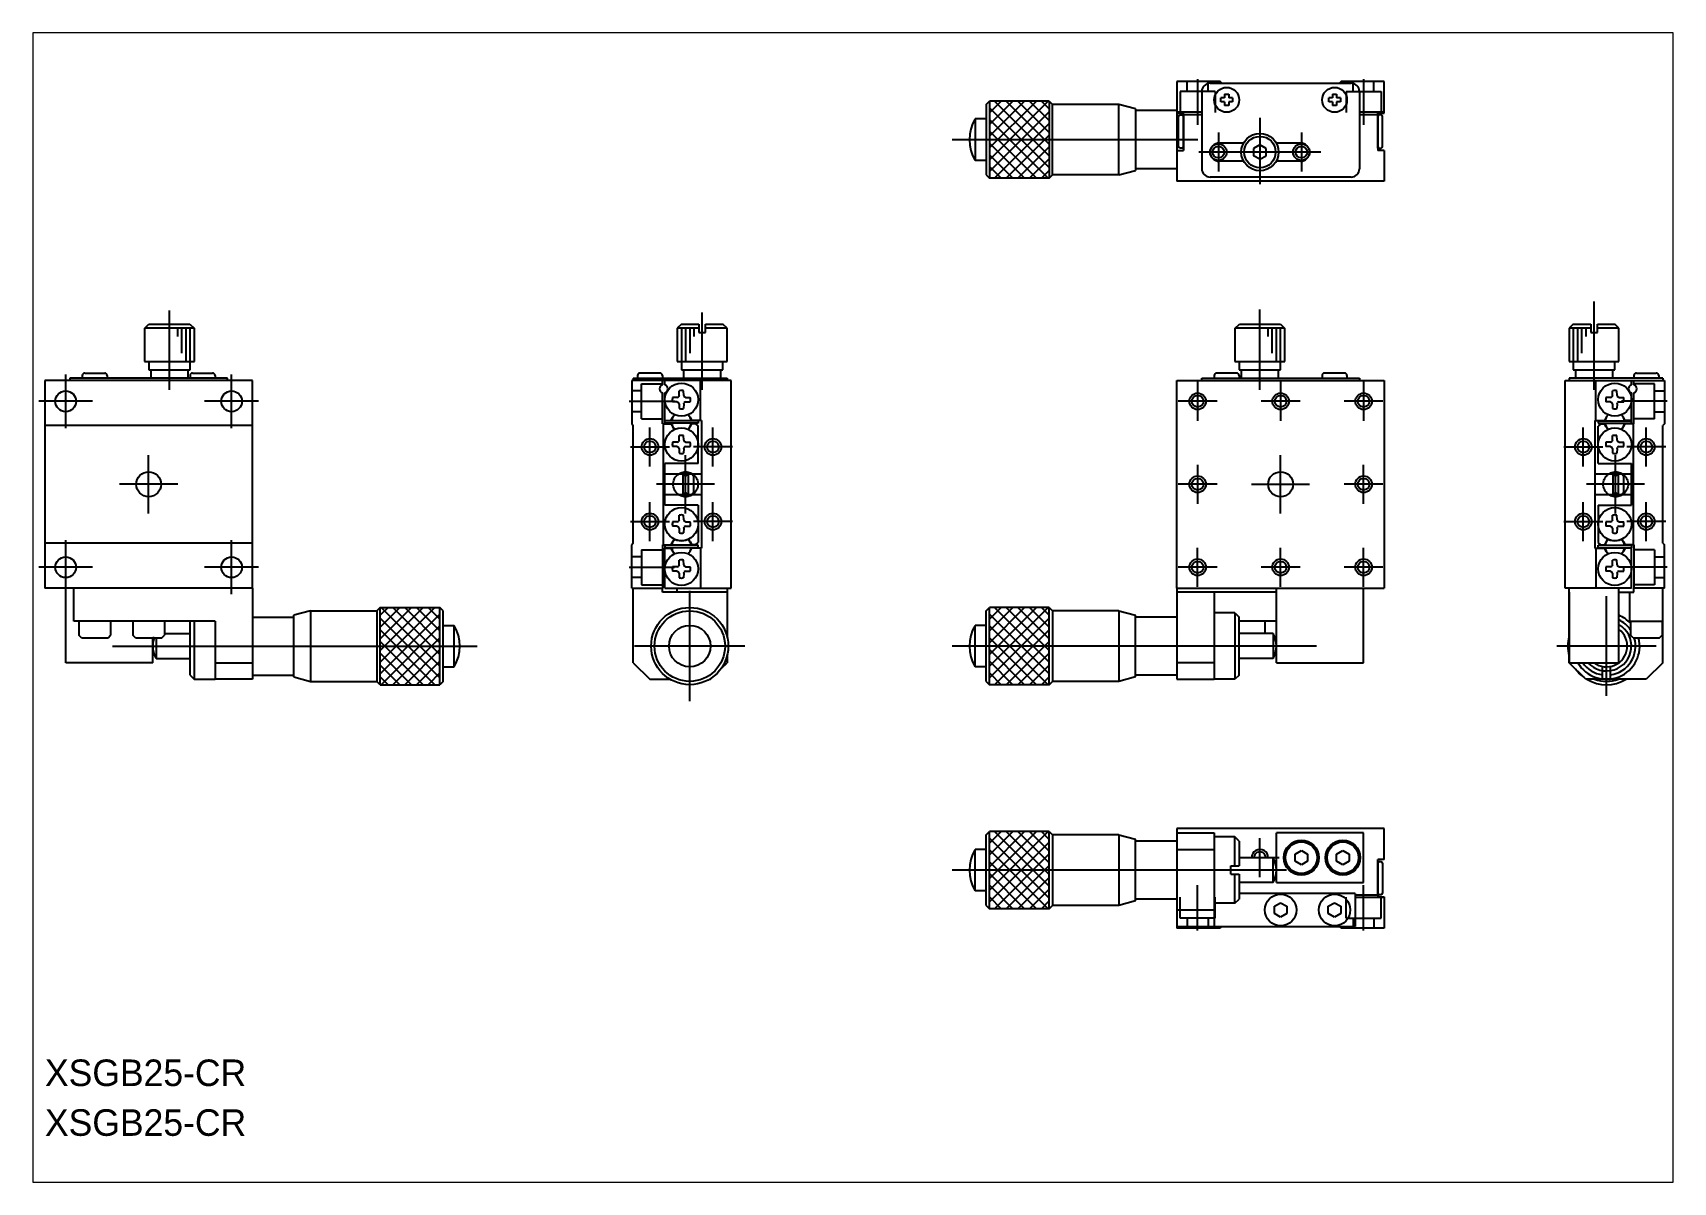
# Paper-space layout 'レイアウト1' of a CAD drawing. Extents: x 1.14 to 10.3, y 0.8 to 7.21.
# The model-space entities are those that its viewports show. They can reach past a viewport. Long polylines and large blocks are cut down to what shows.
import ezdxf

# ---------------------------------------------------------------- set-up
doc = ezdxf.new("R2010")
doc.units = 0
doc.header["$MEASUREMENT"] = 0
doc.linetypes.add('CENTER', pattern=[2, 1.25, -0.25, 0.25, -0.25])
doc.linetypes.add('DASHED', pattern=[0.75, 0.5, -0.25])
doc.layers.get('0').update_dxf_attribs({"linetype": 'CONTINUOUS'})
doc.layers.get('DEFPOINTS').update_dxf_attribs({"linetype": 'CONTINUOUS'})
doc.layers.add('CENTER', color=1, linetype='CENTER')

msp = doc.modelspace()

# ---------------------------------------------------------------- linework, layer by layer
at = {"color": 7, "linetype": 'Continuous'}
for p, q in [((725.62, 170.84), (720.42, 170.84)), ((720.42, 170.84), (720.42, 158.84)), ((724.42, 170.64), (741.42, 170.64)), ((725.82, 170.64), (725.62, 170.84)), ((740.22, 170.84), (740.02, 170.64)), ((745.42, 170.84), (740.22, 170.84)), ((745.42, 167.04), (745.42, 170.84)), ((697.42, 168.09), (697.82, 168.49)), ((697.42, 168.09), (697.42, 159.59)), ((705.02, 168.49), (697.82, 168.49)), ((705.02, 168.49), (705.42, 168.09)), ((713.42, 168.09), (705.42, 168.09)), ((705.42, 159.59), (705.42, 168.09)), ((715.42, 167.56), (713.42, 168.09)), ((713.42, 159.59), (713.42, 168.09)), ((723.42, 169.64), (723.42, 160.34)), ((725.72, 168.39), (725.72, 168.89)), ((726.17, 168.89), (725.72, 168.89)), ((726.17, 168.39), (725.72, 168.39)), ((726.17, 169.34), (726.67, 169.34)), ((726.17, 169.34), (726.17, 168.89)), ((726.17, 168.39), (726.17, 167.94)), ((726.67, 169.34), (726.67, 168.89)), ((727.12, 168.89), (726.67, 168.89)), ((727.12, 168.39), (726.67, 168.39)), ((726.67, 168.39), (726.67, 167.94)), ((727.12, 168.89), (727.12, 168.39)), ((738.72, 168.39), (738.72, 168.89)), ((739.17, 168.89), (738.72, 168.89)), ((739.17, 168.39), (738.72, 168.39)), ((739.17, 169.34), (739.67, 169.34)), ((739.17, 169.34), (739.17, 168.89)), ((739.17, 168.39), (739.17, 167.94)), ((739.67, 169.34), (739.67, 168.89)), ((740.12, 168.89), (739.67, 168.89)), ((739.67, 168.39), (739.67, 167.94)), ((740.12, 168.39), (739.67, 168.39)), ((740.12, 168.89), (740.12, 168.39)), ((742.42, 169.64), (742.42, 160.34)), ((697.42, 166.34), (696.09, 166.34)), ((715.42, 167.56), (715.42, 160.13)), ((720.42, 167.34), (715.42, 167.34)), ((723.42, 167.14), (720.42, 167.14)), ((720.42, 167.04), (721.22, 167.04)), ((720.62, 163.02), (720.62, 166.62)), ((720.82, 166.82), (721.02, 166.82)), ((721.22, 166.84), (721.22, 167.04)), ((723.42, 166.84), (721.22, 166.84)), ((721.22, 166.84), (721.22, 162.54)), ((721.22, 163.02), (721.22, 166.62)), ((726.67, 167.94), (726.17, 167.94)), ((739.67, 167.94), (739.17, 167.94)), ((745.42, 167.14), (742.42, 167.14)), ((744.62, 166.84), (742.42, 166.84)), ((744.62, 167.04), (745.42, 167.04)), ((744.62, 162.82), (744.62, 167.04)), ((744.62, 166.84), (744.62, 162.54)), ((744.62, 163.02), (744.62, 166.62)), ((745.02, 166.82), (744.82, 166.82)), ((745.22, 163.02), (745.22, 166.62)), ((721.22, 164.02), (721.22, 165.62)), ((744.62, 164.02), (744.62, 165.62)), ((720.42, 162.54), (721.22, 162.54)), ((721.02, 162.82), (720.82, 162.82)), ((728.46, 163.44), (725.52, 163.44)), ((730.42, 163.21), (729.67, 162.78)), ((729.67, 162.78), (729.67, 161.91)), ((731.17, 162.78), (730.42, 163.21)), ((731.17, 161.91), (731.17, 162.78)), ((735.42, 163.44), (732.38, 163.44)), ((745.42, 162.54), (744.62, 162.54)), ((744.82, 162.82), (745.02, 162.82)), ((745.42, 162.54), (745.42, 158.84)), ((697.42, 161.34), (696.09, 161.34)), ((720.42, 160.34), (715.42, 160.34)), ((728.46, 161.24), (725.52, 161.24)), ((730.42, 161.48), (729.67, 161.91)), ((730.42, 161.48), (731.17, 161.91)), ((735.42, 161.24), (732.38, 161.24)), ((697.42, 159.59), (697.82, 159.19)), ((705.02, 159.19), (697.82, 159.19)), ((705.02, 159.19), (705.42, 159.59)), ((713.42, 159.59), (705.42, 159.59)), ((713.42, 159.59), (715.42, 160.13)), ((745.42, 158.84), (720.42, 158.84)), ((741.42, 159.34), (724.42, 159.34)), ((595.99, 140.61), (595.99, 137.11)), ((595.99, 140.61), (596.01, 140.61)), ((596.01, 141.11), (596.52, 141.61)), ((601.96, 141.11), (596.01, 141.11)), ((596.01, 140.61), (596.01, 141.11)), ((596.52, 141.61), (601.45, 141.61)), ((601.45, 141.61), (601.96, 141.11)), ((601.96, 141.11), (601.96, 140.61)), ((601.96, 140.61), (601.99, 140.61)), ((601.99, 137.11), (601.99, 140.61)), ((660.7, 141.61), (660.2, 141.11)), ((662.8, 141.11), (660.2, 141.11)), ((660.2, 141.11), (660.2, 137.11)), ((660.7, 141.61), (662.8, 141.61)), ((662.8, 141.61), (662.8, 140.61)), ((662.8, 140.61), (663.6, 140.61)), ((663.6, 141.61), (665.7, 141.61)), ((663.6, 140.61), (663.6, 141.61)), ((666.2, 141.11), (663.6, 141.11)), ((666.2, 141.11), (665.7, 141.61)), ((666.2, 137.11), (666.2, 141.11)), ((727.42, 140.61), (727.42, 137.11)), ((727.42, 140.61), (727.45, 140.61)), ((727.45, 141.11), (727.95, 141.61)), ((733.39, 141.11), (727.45, 141.11)), ((727.45, 140.61), (727.45, 141.11)), ((727.95, 141.61), (732.89, 141.61)), ((732.89, 141.61), (733.39, 141.11)), ((733.39, 141.11), (733.39, 140.61)), ((733.39, 140.61), (733.42, 140.61)), ((733.42, 137.11), (733.42, 140.61)), ((768.2, 141.61), (767.7, 141.11)), ((770.3, 141.11), (767.7, 141.11)), ((767.7, 141.11), (767.7, 137.11)), ((768.2, 141.61), (770.3, 141.61)), ((770.3, 141.61), (770.3, 140.61)), ((770.3, 140.61), (771.1, 140.61)), ((771.1, 141.61), (773.2, 141.61)), ((771.1, 140.61), (771.1, 141.61)), ((773.7, 141.11), (771.1, 141.11)), ((773.7, 141.11), (773.2, 141.61)), ((773.7, 137.11), (773.7, 141.11)), ((595.99, 137.11), (601.99, 137.11)), ((596.49, 137.11), (596.49, 136.11)), ((601.49, 136.11), (601.49, 137.11)), ((660.2, 137.11), (666.2, 137.11)), ((660.7, 137.11), (660.7, 136.11)), ((665.7, 136.11), (665.7, 137.11)), ((727.42, 137.11), (733.42, 137.11)), ((727.92, 137.11), (727.92, 136.11)), ((732.92, 136.11), (732.92, 137.11)), ((767.7, 137.11), (773.7, 137.11)), ((768.2, 137.11), (768.2, 136.11)), ((773.2, 136.11), (773.2, 137.11)), ((583.98, 134.81), (583.98, 109.81)), ((608.98, 134.81), (583.98, 134.81)), ((586.98, 135.11), (586.98, 134.81)), ((605.98, 135.11), (586.98, 135.11)), ((588.48, 135.41), (588.48, 135.11)), ((588.78, 135.71), (591.18, 135.71)), ((591.48, 135.41), (591.48, 135.11)), ((596.49, 136.11), (601.49, 136.11)), ((596.74, 136.11), (596.74, 135.11)), ((601.24, 135.11), (601.24, 136.11)), ((601.48, 135.41), (601.48, 135.11)), ((601.78, 135.71), (604.18, 135.71)), ((604.48, 135.41), (604.48, 135.11)), ((605.98, 134.81), (605.98, 135.11)), ((608.98, 109.81), (608.98, 134.81)), ((654.7, 134.81), (654.7, 129.61)), ((666.7, 134.81), (654.7, 134.81)), ((654.9, 135.11), (654.9, 134.81)), ((654.9, 135.11), (666.2, 135.11)), ((654.9, 135.11), (666.2, 135.11)), ((655.4, 135.41), (655.4, 135.11)), ((658.1, 135.71), (655.7, 135.71)), ((658.4, 135.41), (658.4, 135.11)), ((658.4, 134.29), (658.4, 134.81)), ((658.7, 134.29), (658.7, 134.81)), ((660.7, 136.11), (665.7, 136.11)), ((660.95, 136.11), (660.95, 135.11)), ((663, 130.01), (663, 134.81)), ((665.45, 135.11), (665.45, 136.11)), ((666.2, 135.11), (666.2, 134.81)), ((666.7, 109.81), (666.7, 134.81)), ((720.42, 134.81), (745.42, 134.81)), ((720.42, 109.81), (720.42, 134.81)), ((723.42, 134.81), (723.42, 135.11)), ((723.42, 135.11), (742.42, 135.11)), ((724.92, 135.41), (724.92, 135.11)), ((727.62, 135.71), (725.22, 135.71)), ((727.92, 136.11), (732.92, 136.11)), ((727.92, 135.41), (727.92, 135.11)), ((728.17, 136.11), (728.17, 135.11)), ((732.67, 135.11), (732.67, 136.11)), ((737.92, 135.41), (737.92, 135.11)), ((740.62, 135.71), (738.22, 135.71)), ((740.92, 135.41), (740.92, 135.11)), ((742.42, 135.11), (742.42, 134.81)), ((745.42, 134.81), (745.42, 109.81)), ((767.2, 134.81), (779.2, 134.81)), ((767.2, 109.81), (767.2, 134.81)), ((767.7, 135.11), (767.7, 134.81)), ((779, 135.11), (767.7, 135.11)), ((779, 135.11), (767.7, 135.11)), ((768.2, 136.11), (773.2, 136.11)), ((768.45, 136.11), (768.45, 135.11)), ((770.9, 130.01), (770.9, 134.81)), ((772.95, 135.11), (772.95, 136.11)), ((775.2, 134.29), (775.2, 134.81)), ((775.5, 135.41), (775.5, 135.11)), ((775.5, 134.29), (775.5, 134.81)), ((775.8, 135.71), (778.2, 135.71)), ((778.5, 135.41), (778.5, 135.11)), ((779, 135.11), (779, 134.81)), ((779.2, 134.81), (779.2, 129.61)), ((658.4, 129.61), (658.4, 133.34)), ((658.7, 130.01), (658.7, 133.34)), ((660.2, 132.78), (659.63, 132.77)), ((660.2, 132.78), (660.36, 132.86)), ((660.43, 133.02), (660.36, 132.86)), ((660.43, 133.02), (660.44, 133.58)), ((660.97, 133.02), (660.96, 133.58)), ((660.97, 133.02), (661.04, 132.86)), ((661.2, 132.78), (661.04, 132.86)), ((661.2, 132.78), (661.77, 132.77)), ((772.7, 132.78), (772.13, 132.77)), ((772.7, 132.78), (772.86, 132.86)), ((772.93, 133.02), (772.86, 132.86)), ((772.93, 133.02), (772.94, 133.58)), ((773.47, 133.02), (773.46, 133.58)), ((773.47, 133.02), (773.54, 132.86)), ((773.7, 132.78), (773.54, 132.86)), ((773.7, 132.78), (774.27, 132.77)), ((775.2, 130.01), (775.2, 133.34)), ((775.5, 129.61), (775.5, 133.34)), ((660.2, 132.25), (659.63, 132.25)), ((660.2, 132.25), (660.36, 132.17)), ((660.43, 132.01), (660.36, 132.17)), ((660.43, 132.01), (660.44, 131.45)), ((660.97, 132.01), (660.96, 131.45)), ((660.97, 132.01), (661.04, 132.17)), ((661.2, 132.25), (661.04, 132.17)), ((661.2, 132.25), (661.77, 132.25)), ((772.7, 132.25), (772.13, 132.25)), ((772.7, 132.25), (772.86, 132.17)), ((772.93, 132.01), (772.86, 132.17)), ((772.93, 132.01), (772.94, 131.45)), ((773.47, 132.01), (773.46, 131.45)), ((773.47, 132.01), (773.54, 132.17)), ((773.7, 132.25), (773.54, 132.17)), ((773.7, 132.25), (774.27, 132.25)), ((608.98, 129.41), (583.98, 129.41)), ((654.7, 129.61), (654.9, 129.41)), ((654.9, 115.21), (654.9, 129.41)), ((658.4, 129.61), (659.44, 129.61)), ((658.5, 129.61), (658.5, 115.01)), ((658.7, 130.01), (659.44, 130.01)), ((658.7, 129.66), (658.7, 129.96)), ((662.7, 129.96), (658.7, 129.96)), ((662.7, 129.66), (658.7, 129.66)), ((659.44, 130.01), (659.67, 130.41)), ((659.67, 129.22), (659.44, 129.61)), ((661.74, 130.41), (661.97, 130.01)), ((661.74, 129.22), (661.97, 129.61)), ((663.1, 130.01), (661.97, 130.01)), ((662.4, 129.61), (661.97, 129.61)), ((662.4, 129.61), (662.7, 129.31)), ((662.7, 129.96), (662.7, 129.66)), ((662.7, 124.81), (662.7, 129.31)), ((663.1, 130.01), (663.1, 114.61)), ((770.8, 130.01), (771.94, 130.01)), ((770.8, 130.01), (770.8, 114.61)), ((771.2, 129.96), (771.2, 129.66)), ((771.2, 129.96), (775.2, 129.96)), ((771.2, 129.66), (775.2, 129.66)), ((771.5, 129.61), (771.2, 129.31)), ((771.2, 124.81), (771.2, 129.31)), ((771.5, 129.61), (771.94, 129.61)), ((772.17, 130.41), (771.94, 130.01)), ((772.17, 129.22), (771.94, 129.61)), ((774.47, 130.01), (774.24, 130.41)), ((774.24, 129.22), (774.47, 129.61)), ((775.2, 130.01), (774.47, 130.01)), ((775.5, 129.61), (774.47, 129.61)), ((775.2, 129.66), (775.2, 129.96)), ((775.4, 129.61), (775.4, 115.01)), ((779.2, 129.61), (779, 129.41)), ((779, 115.21), (779, 129.41)), ((660.2, 127.38), (659.63, 127.37)), ((660.2, 126.85), (659.63, 126.85)), ((660.2, 127.38), (660.36, 127.46)), ((660.2, 126.85), (660.36, 126.77)), ((660.43, 127.62), (660.36, 127.46)), ((660.43, 126.61), (660.36, 126.77)), ((660.43, 127.62), (660.44, 128.18)), ((660.43, 126.61), (660.44, 126.05)), ((660.97, 127.62), (660.96, 128.18)), ((660.97, 126.61), (660.96, 126.05)), ((660.97, 127.62), (661.04, 127.46)), ((660.97, 126.61), (661.04, 126.77)), ((661.2, 127.38), (661.04, 127.46)), ((661.2, 126.85), (661.04, 126.77)), ((661.2, 127.38), (661.77, 127.37)), ((661.2, 126.85), (661.77, 126.85)), ((772.7, 127.38), (772.13, 127.37)), ((772.7, 126.85), (772.13, 126.85)), ((772.7, 127.38), (772.86, 127.46)), ((772.7, 126.85), (772.86, 126.77)), ((772.93, 127.62), (772.86, 127.46)), ((772.93, 126.61), (772.86, 126.77)), ((772.93, 127.62), (772.94, 128.18)), ((772.93, 126.61), (772.94, 126.05)), ((773.47, 127.62), (773.46, 128.18)), ((773.47, 126.61), (773.46, 126.05)), ((773.47, 127.62), (773.54, 127.46)), ((773.47, 126.61), (773.54, 126.77)), ((773.7, 127.38), (773.54, 127.46)), ((773.7, 126.85), (773.54, 126.77)), ((773.7, 127.38), (774.27, 127.37)), ((773.7, 126.85), (774.27, 126.85)), ((662.7, 124.81), (658.7, 124.81)), ((658.7, 119.81), (658.7, 124.81)), ((771.2, 124.81), (775.2, 124.81)), ((775.2, 119.81), (775.2, 124.81)), ((658.7, 123.56), (663.1, 123.56)), ((661.2, 123.26), (660.9, 123.56)), ((660.9, 121.06), (660.9, 123.56)), ((661.5, 123.56), (661.2, 123.26)), ((661.2, 121.36), (661.2, 123.26)), ((661.5, 123.56), (661.9, 123.56)), ((661.5, 123.56), (661.5, 121.06)), ((662.2, 123.26), (661.9, 123.56)), ((662.2, 121.36), (662.2, 123.26)), ((770.8, 123.56), (775.2, 123.56)), ((773.3, 123.26), (773, 123.56)), ((773, 121.06), (773, 123.56)), ((773.6, 123.56), (773.3, 123.26)), ((773.3, 121.36), (773.3, 123.26)), ((773.6, 123.56), (774, 123.56)), ((773.6, 123.56), (773.6, 121.06)), ((774.3, 123.26), (774, 123.56)), ((774.3, 121.36), (774.3, 123.26)), ((658.7, 121.06), (663.1, 121.06)), ((661.2, 121.36), (660.9, 121.06)), ((661.5, 121.06), (661.2, 121.36)), ((661.5, 121.06), (661.9, 121.06)), ((661.9, 121.06), (662.2, 121.36)), ((770.8, 121.06), (775.2, 121.06)), ((773.3, 121.36), (773, 121.06)), ((773.6, 121.06), (773.3, 121.36)), ((773.6, 121.06), (774, 121.06)), ((774, 121.06), (774.3, 121.36)), ((662.7, 119.81), (658.7, 119.81)), ((662.7, 119.81), (662.7, 115.31)), ((771.2, 119.81), (775.2, 119.81)), ((771.2, 119.81), (771.2, 115.31)), ((660.2, 117.78), (659.63, 117.77)), ((660.2, 117.25), (659.63, 117.25)), ((660.2, 117.78), (660.36, 117.86)), ((660.2, 117.25), (660.36, 117.17)), ((660.43, 118.02), (660.36, 117.86)), ((660.43, 117.01), (660.36, 117.17)), ((660.43, 118.02), (660.44, 118.58)), ((660.43, 117.01), (660.44, 116.45)), ((660.97, 118.02), (660.96, 118.58)), ((660.97, 117.01), (660.96, 116.45)), ((660.97, 118.02), (661.04, 117.86)), ((660.97, 117.01), (661.04, 117.17)), ((661.2, 117.78), (661.04, 117.86)), ((661.2, 117.25), (661.04, 117.17)), ((661.2, 117.78), (661.77, 117.77)), ((661.2, 117.25), (661.77, 117.25)), ((772.7, 117.78), (772.13, 117.77)), ((772.7, 117.25), (772.13, 117.25)), ((772.7, 117.78), (772.86, 117.86)), ((772.7, 117.25), (772.86, 117.17)), ((772.93, 118.02), (772.86, 117.86)), ((772.93, 117.01), (772.86, 117.17)), ((772.93, 118.02), (772.94, 118.58)), ((772.93, 117.01), (772.94, 116.45)), ((773.47, 118.02), (773.46, 118.58)), ((773.47, 117.01), (773.46, 116.45)), ((773.47, 118.02), (773.54, 117.86)), ((773.47, 117.01), (773.54, 117.17)), ((773.7, 117.78), (773.54, 117.86)), ((773.7, 117.25), (773.54, 117.17)), ((773.7, 117.78), (774.27, 117.77)), ((773.7, 117.25), (774.27, 117.25)), ((608.98, 115.21), (583.98, 115.21)), ((654.9, 115.21), (654.7, 115.01)), ((654.7, 109.81), (654.7, 115.01)), ((658.4, 115.01), (659.44, 115.01)), ((658.4, 115.01), (658.4, 109.81)), ((658.7, 114.96), (658.7, 114.66)), ((662.7, 114.96), (658.7, 114.96)), ((659.67, 115.41), (659.44, 115.01)), ((661.74, 115.41), (661.97, 115.01)), ((662.4, 115.01), (661.97, 115.01)), ((662.4, 115.01), (662.7, 115.31)), ((662.7, 114.66), (662.7, 114.96)), ((771.5, 115.01), (771.2, 115.31)), ((771.2, 114.66), (771.2, 114.96)), ((771.2, 114.96), (775.2, 114.96)), ((771.5, 115.01), (771.94, 115.01)), ((772.17, 115.41), (771.94, 115.01)), ((774.24, 115.41), (774.47, 115.01)), ((775.5, 115.01), (774.47, 115.01)), ((775.2, 114.96), (775.2, 114.66)), ((775.5, 115.01), (775.5, 109.81)), ((779, 115.21), (779.2, 115.01)), ((779.2, 109.81), (779.2, 115.01)), ((662.7, 114.66), (658.7, 114.66)), ((658.7, 114.61), (659.44, 114.61)), ((658.7, 109.81), (658.7, 114.61)), ((659.44, 114.61), (659.67, 114.22)), ((660.43, 112.62), (660.44, 113.18)), ((660.97, 112.62), (660.96, 113.18)), ((661.74, 114.22), (661.97, 114.61)), ((663.1, 114.61), (661.97, 114.61)), ((663, 114.61), (663, 109.81)), ((770.8, 114.61), (771.94, 114.61)), ((770.9, 114.61), (770.9, 109.81)), ((771.2, 114.66), (775.2, 114.66)), ((772.17, 114.22), (771.94, 114.61)), ((772.93, 112.62), (772.94, 113.18)), ((773.47, 112.62), (773.46, 113.18)), ((774.47, 114.61), (774.24, 114.22)), ((775.2, 114.61), (774.47, 114.61)), ((775.2, 109.81), (775.2, 114.61)), ((660.2, 112.38), (659.63, 112.37)), ((660.2, 111.85), (659.63, 111.85)), ((660.2, 112.38), (660.36, 112.46)), ((660.2, 111.85), (660.36, 111.77)), ((660.43, 112.62), (660.36, 112.46)), ((660.43, 111.61), (660.36, 111.77)), ((660.43, 111.61), (660.44, 111.05)), ((660.97, 111.61), (660.96, 111.05)), ((660.97, 112.62), (661.04, 112.46)), ((660.97, 111.61), (661.04, 111.77)), ((661.2, 112.38), (661.04, 112.46)), ((661.2, 111.85), (661.04, 111.77)), ((661.2, 112.38), (661.77, 112.37)), ((661.2, 111.85), (661.77, 111.85)), ((772.7, 112.38), (772.13, 112.37)), ((772.7, 111.85), (772.13, 111.85)), ((772.7, 112.38), (772.86, 112.46)), ((772.7, 111.85), (772.86, 111.77)), ((772.93, 112.62), (772.86, 112.46)), ((772.93, 111.61), (772.86, 111.77)), ((772.93, 111.61), (772.94, 111.05)), ((773.47, 111.61), (773.46, 111.05)), ((773.47, 112.62), (773.54, 112.46)), ((773.47, 111.61), (773.54, 111.77)), ((773.7, 112.38), (773.54, 112.46)), ((773.7, 111.85), (773.54, 111.77)), ((773.7, 112.38), (774.27, 112.37)), ((773.7, 111.85), (774.27, 111.85)), ((608.98, 109.81), (583.98, 109.81)), ((586.48, 100.81), (586.48, 109.81)), ((587.48, 105.81), (587.48, 109.81)), ((608.98, 109.81), (608.98, 98.81)), ((654.7, 109.81), (658.4, 109.81)), ((654.9, 100.81), (654.9, 109.81)), ((658.4, 109.31), (658.4, 109.81)), ((666.2, 109.31), (658.4, 109.31)), ((658.7, 109.81), (666.7, 109.81)), ((660.2, 109.31), (660.2, 109.81)), ((666.2, 109.81), (666.2, 103.99)), ((720.42, 109.81), (745.42, 109.81)), ((720.42, 109.81), (720.42, 98.81)), ((732.42, 109.31), (720.42, 109.31)), ((724.92, 109.31), (724.92, 98.81)), ((732.42, 100.81), (732.42, 109.81)), ((742.92, 100.81), (742.92, 109.81)), ((775.2, 109.81), (767.2, 109.81)), ((767.7, 100.81), (767.7, 109.81)), ((767.7, 109.31), (767.7, 100.81)), ((773.7, 100.81), (773.7, 109.81)), ((773.7, 109.31), (775.5, 109.31)), ((775, 105.81), (775, 109.31)), ((779.2, 109.81), (775.5, 109.81)), ((775.5, 109.31), (775.5, 109.81)), ((779, 100.81), (779, 109.81)), ((615.98, 107.06), (613.98, 106.53)), ((615.98, 107.06), (615.98, 98.56)), ((615.98, 107.06), (623.98, 107.06)), ((624.38, 107.46), (623.98, 107.06)), ((623.98, 107.06), (623.98, 98.56)), ((624.38, 107.46), (631.58, 107.46)), ((631.98, 107.06), (631.58, 107.46)), ((631.98, 98.56), (631.98, 107.06)), ((697.42, 107.06), (697.82, 107.46)), ((697.42, 98.56), (697.42, 107.06)), ((705.02, 107.46), (697.82, 107.46)), ((705.02, 107.46), (705.42, 107.06)), ((713.42, 107.06), (705.42, 107.06)), ((705.42, 107.06), (705.42, 98.56)), ((713.42, 107.06), (715.42, 106.53)), ((713.42, 107.06), (713.42, 98.56)), ((727.42, 106.81), (724.92, 106.81)), ((727.42, 106.81), (727.92, 106.31)), ((604.48, 105.81), (587.48, 105.81)), ((588.08, 105.81), (588.08, 104.11)), ((591.88, 105.81), (591.88, 104.11)), ((594.58, 105.81), (594.58, 104.11)), ((598.38, 105.81), (598.38, 104.11)), ((601.48, 99.31), (601.48, 105.81)), ((604.48, 105.81), (604.48, 98.81)), ((608.98, 106.31), (613.98, 106.31)), ((613.98, 99.1), (613.98, 106.53)), ((631.98, 105.31), (633.31, 105.31)), ((697.42, 105.31), (696.09, 105.31)), ((715.42, 99.1), (715.42, 106.53)), ((720.42, 106.31), (715.42, 106.31)), ((727.92, 99.31), (727.92, 106.31)), ((732.42, 105.81), (727.92, 105.81)), ((731.02, 105.81), (731.02, 104.31)), ((775, 105.81), (779, 105.81)), ((775.1, 105.81), (775.1, 104.11)), ((778.9, 105.81), (778.9, 104.11)), ((588.38, 103.81), (588.08, 104.11)), ((588.38, 103.81), (591.58, 103.81)), ((591.58, 103.81), (591.88, 104.11)), ((594.88, 103.81), (594.58, 104.11)), ((594.88, 103.81), (598.08, 103.81)), ((597.16, 103.81), (596.98, 103.81)), ((596.98, 100.81), (596.98, 103.81)), ((598.08, 103.81), (598.38, 104.11)), ((598.38, 104.31), (601.48, 104.31)), ((732.02, 104.31), (727.92, 104.31)), ((732.25, 103.81), (732.42, 103.81)), ((775.4, 103.81), (775.1, 104.11)), ((775.4, 103.81), (778.6, 103.81)), ((778.6, 103.81), (778.9, 104.11)), ((597.39, 101.31), (601.48, 101.31)), ((666.2, 101.64), (666.2, 100.81)), ((732.02, 101.31), (727.92, 101.31)), ((596.98, 100.81), (586.48, 100.81)), ((601.48, 99.31), (601.98, 98.81)), ((604.48, 100.81), (608.98, 100.81)), ((608.98, 99.31), (613.98, 99.31)), ((613.98, 99.1), (615.98, 98.56)), ((631.98, 100.31), (633.31, 100.31)), ((654.9, 100.81), (656.9, 98.81)), ((664.2, 98.81), (664.45, 99.07)), ((665.45, 100.06), (666.2, 100.81)), ((697.42, 100.31), (696.09, 100.31)), ((715.42, 99.1), (713.42, 98.56)), ((720.42, 99.31), (715.42, 99.31)), ((724.92, 100.81), (720.42, 100.81)), ((727.92, 99.31), (727.42, 98.81)), ((732.42, 100.81), (742.92, 100.81)), ((767.7, 100.81), (773.7, 100.81)), ((769.7, 98.81), (767.7, 100.81)), ((771.7, 98.85), (771.7, 100.37)), ((772.7, 98.85), (772.7, 100.37)), ((779, 100.81), (777, 98.81)), ((601.98, 98.81), (604.48, 98.81)), ((608.98, 98.81), (604.48, 98.81)), ((615.98, 98.56), (623.98, 98.56)), ((624.38, 98.16), (623.98, 98.56)), ((624.38, 98.16), (631.58, 98.16)), ((631.98, 98.56), (631.58, 98.16)), ((656.9, 98.81), (659.33, 98.81)), ((664.07, 98.81), (664.2, 98.81)), ((697.42, 98.56), (697.82, 98.16)), ((705.02, 98.16), (697.82, 98.16)), ((705.02, 98.16), (705.42, 98.56)), ((713.42, 98.56), (705.42, 98.56)), ((720.42, 98.81), (724.92, 98.81)), ((727.42, 98.81), (724.92, 98.81)), ((777, 98.81), (769.7, 98.81)), ((697.42, 80.06), (697.82, 80.46)), ((697.42, 71.56), (697.42, 80.06)), ((705.02, 80.46), (697.82, 80.46)), ((705.02, 80.46), (705.42, 80.06)), ((713.42, 80.06), (705.42, 80.06)), ((705.42, 80.06), (705.42, 71.56)), ((713.42, 80.06), (715.42, 79.53)), ((713.42, 80.06), (713.42, 71.56)), ((715.42, 72.1), (715.42, 79.53)), ((720.42, 79.31), (715.42, 79.31)), ((720.42, 80.81), (720.42, 68.81)), ((745.42, 80.81), (720.42, 80.81)), ((720.42, 80.31), (724.92, 80.31)), ((724.92, 80.31), (724.92, 69.01)), ((727.42, 79.81), (724.92, 79.81)), ((727.92, 79.31), (727.42, 79.81)), ((727.92, 79.31), (727.92, 76.31)), ((732.42, 74.31), (732.42, 80.31)), ((742.92, 80.31), (732.42, 80.31)), ((742.92, 74.31), (742.92, 80.31)), ((745.42, 77.11), (745.42, 80.81)), ((697.42, 78.31), (696.09, 78.31)), ((720.42, 78.31), (724.92, 78.31)), ((732.02, 77.31), (727.92, 77.31)), ((734.67, 77.75), (735.42, 78.18)), ((734.67, 76.88), (734.67, 77.75)), ((735.42, 78.18), (736.17, 77.75)), ((736.17, 77.75), (736.17, 76.88)), ((739.67, 77.75), (740.42, 78.18)), ((739.67, 76.88), (739.67, 77.75)), ((740.42, 78.18), (741.17, 77.75)), ((741.17, 77.75), (741.17, 76.88)), ((745.42, 77.11), (744.62, 77.11)), ((744.62, 72.81), (744.62, 77.11)), ((726.92, 76.31), (727.92, 76.31)), ((726.92, 75.31), (726.92, 76.31)), ((726.92, 75.31), (727.92, 75.31)), ((727.92, 75.31), (727.92, 72.31)), ((735.42, 76.45), (734.67, 76.88)), ((736.17, 76.88), (735.42, 76.45)), ((740.42, 76.45), (739.67, 76.88)), ((741.17, 76.88), (740.42, 76.45)), ((744.62, 76.84), (744.62, 72.61)), ((744.62, 76.64), (744.62, 73.04)), ((744.62, 75.64), (744.62, 74.04)), ((744.82, 76.84), (745.02, 76.84)), ((745.22, 76.64), (745.22, 73.04)), ((697.42, 73.31), (696.09, 73.31)), ((732.02, 74.31), (727.92, 74.31)), ((732.42, 74.31), (742.92, 74.31)), ((697.42, 71.56), (697.82, 71.16)), ((705.02, 71.16), (705.42, 71.56)), ((713.42, 71.56), (705.42, 71.56)), ((715.42, 72.1), (713.42, 71.56)), ((720.42, 72.31), (715.42, 72.31)), ((727.42, 71.81), (724.92, 71.81)), ((727.42, 71.81), (727.92, 72.31)), ((741.92, 73.01), (727.92, 73.01)), ((732.17, 71.45), (732.92, 71.88)), ((732.17, 70.58), (732.17, 71.45)), ((732.92, 71.88), (733.67, 71.45)), ((733.67, 71.45), (733.67, 70.58)), ((738.67, 71.45), (739.42, 71.88)), ((738.67, 70.58), (738.67, 71.45)), ((739.42, 71.88), (740.17, 71.45)), ((740.17, 71.45), (740.17, 70.58)), ((741.92, 73.01), (741.92, 69.01)), ((744.62, 72.81), (741.92, 72.81)), ((745.42, 72.51), (741.92, 72.51)), ((744.62, 72.61), (745.42, 72.61)), ((745.02, 72.84), (744.82, 72.84)), ((745.42, 72.61), (745.42, 68.81)), ((705.02, 71.16), (697.82, 71.16)), ((720.42, 71.01), (724.92, 71.01)), ((732.92, 70.15), (732.17, 70.58)), ((733.67, 70.58), (732.92, 70.15)), ((739.42, 70.15), (738.67, 70.58)), ((740.17, 70.58), (739.42, 70.15)), ((720.42, 69.01), (741.92, 69.01)), ((725.62, 68.81), (720.42, 68.81)), ((725.82, 69.01), (725.62, 68.81)), ((740.22, 68.81), (740.02, 69.01)), ((745.42, 68.81), (740.22, 68.81))]:
    msp.add_line(p, q, dxfattribs=at)
at = {"color": 3, "linetype": 'DASHED'}
for p, q in [((721.67, 169.64), (721.67, 170.82)), ((724.17, 169.64), (724.17, 170.82)), ((741.67, 169.64), (741.67, 170.82)), ((744.17, 169.64), (744.17, 170.82)), ((725.02, 169.64), (720.82, 169.64)), ((720.82, 169.64), (720.82, 167.12)), ((725.02, 169.64), (725.02, 167.12)), ((740.82, 169.64), (745.02, 169.64)), ((740.82, 169.64), (740.82, 167.12)), ((745.02, 169.64), (745.02, 167.12)), ((655.9, 133.56), (654.7, 133.56)), ((655.9, 134.41), (658.4, 134.41)), ((655.9, 130.21), (655.9, 134.41)), ((778, 134.41), (775.5, 134.41)), ((778, 130.21), (778, 134.41)), ((778, 133.56), (779.2, 133.56)), ((655.9, 131.06), (654.7, 131.06)), ((778, 131.06), (779.2, 131.06)), ((655.9, 130.21), (658.4, 130.21)), ((778, 130.21), (775.5, 130.21)), ((655.9, 113.56), (654.7, 113.56)), ((655.9, 114.41), (658.4, 114.41)), ((655.9, 114.41), (655.9, 110.21)), ((778, 114.41), (775.5, 114.41)), ((778, 114.41), (778, 110.21)), ((778, 113.56), (779.2, 113.56)), ((655.9, 111.06), (654.7, 111.06)), ((778, 111.06), (779.2, 111.06)), ((655.9, 110.21), (658.4, 110.21)), ((778, 110.21), (775.5, 110.21)), ((720.82, 70.01), (720.82, 72.54)), ((725.02, 70.01), (725.02, 72.54)), ((740.82, 70.01), (740.82, 72.54)), ((745.02, 70.01), (745.02, 72.54)), ((725.02, 70.01), (720.82, 70.01)), ((721.67, 70.01), (721.67, 68.84)), ((724.17, 70.01), (724.17, 68.84)), ((740.82, 70.01), (745.02, 70.01)), ((741.67, 70.01), (741.67, 68.84)), ((744.17, 70.01), (744.17, 68.84))]:
    msp.add_line(p, q, dxfattribs=at)
at = {"color": 3, "linetype": 'Continuous'}
for p, q in [((697.82, 168.49), (697.82, 159.19)), ((697.82, 167.08), (699.23, 168.49)), ((697.82, 165.67), (700.65, 168.49)), ((697.82, 164.25), (702.06, 168.49)), ((697.82, 162.84), (703.48, 168.49)), ((697.82, 161.42), (704.89, 168.49)), ((705.02, 161.89), (698.42, 168.49)), ((705.02, 163.31), (699.83, 168.49)), ((705.02, 164.72), (701.25, 168.49)), ((705.02, 166.14), (702.66, 168.49)), ((705.02, 167.55), (704.08, 168.49)), ((705.02, 168.49), (705.02, 159.19)), ((696.09, 166.34), (696.09, 161.34)), ((705.02, 160.48), (697.82, 167.68)), ((697.82, 160.01), (705.02, 167.21)), ((704.89, 159.19), (697.82, 166.27)), ((703.48, 159.19), (697.82, 164.85)), ((698.42, 159.19), (705.02, 165.79)), ((699.83, 159.19), (705.02, 164.38)), ((702.06, 159.19), (697.82, 163.44)), ((701.25, 159.19), (705.02, 162.97)), ((700.65, 159.19), (697.82, 162.02)), ((699.23, 159.19), (697.82, 160.61)), ((702.66, 159.19), (705.02, 161.55)), ((704.08, 159.19), (705.02, 160.14)), ((599.99, 140.11), (599.99, 141.11)), ((600.49, 138.11), (600.49, 141.11)), ((600.99, 137.11), (600.99, 141.11)), ((601.49, 137.11), (601.49, 141.11)), ((660.7, 141.11), (660.7, 137.11)), ((661.2, 141.11), (661.2, 137.11)), ((661.7, 141.11), (661.7, 138.11)), ((662.2, 141.11), (662.2, 140.11)), ((731.42, 140.11), (731.42, 141.11)), ((731.92, 138.11), (731.92, 141.11)), ((732.42, 137.11), (732.42, 141.11)), ((732.92, 137.11), (732.92, 141.11)), ((768.2, 141.11), (768.2, 137.11)), ((768.7, 141.11), (768.7, 137.11)), ((769.2, 141.11), (769.2, 138.11)), ((769.7, 141.11), (769.7, 140.11)), ((625.33, 107.46), (624.38, 106.52)), ((626.74, 107.46), (624.38, 105.11)), ((629.57, 107.46), (624.38, 102.28)), ((628.16, 107.46), (624.38, 103.69)), ((630.99, 107.46), (624.38, 100.86)), ((624.38, 98.16), (624.38, 107.46)), ((624.51, 107.46), (631.58, 100.39)), ((625.93, 107.46), (631.58, 101.81)), ((627.34, 107.46), (631.58, 103.22)), ((628.76, 107.46), (631.58, 104.64)), ((630.17, 107.46), (631.58, 106.05)), ((631.58, 98.16), (631.58, 107.46)), ((699.23, 107.46), (697.82, 106.05)), ((700.65, 107.46), (697.82, 104.64)), ((702.06, 107.46), (697.82, 103.22)), ((697.82, 98.16), (697.82, 107.46)), ((703.48, 107.46), (697.82, 101.81)), ((704.89, 107.46), (697.82, 100.39)), ((698.42, 107.46), (705.02, 100.86)), ((699.83, 107.46), (705.02, 102.28)), ((701.25, 107.46), (705.02, 103.69)), ((702.66, 107.46), (705.02, 105.11)), ((704.08, 107.46), (705.02, 106.52)), ((705.02, 98.16), (705.02, 107.46)), ((727.42, 106.81), (727.42, 98.81)), ((601.98, 105.81), (601.98, 98.81)), ((631.58, 106.65), (624.38, 99.45)), ((624.38, 106.18), (631.58, 98.98)), ((631.58, 105.24), (624.51, 98.16)), ((633.31, 100.31), (633.31, 105.31)), ((696.09, 100.31), (696.09, 105.31)), ((697.82, 106.65), (705.02, 99.45)), ((705.02, 106.18), (697.82, 98.98)), ((697.82, 105.24), (704.89, 98.16)), ((597.39, 103.81), (597.39, 101.31)), ((624.38, 104.77), (630.99, 98.16)), ((624.38, 103.35), (629.57, 98.16)), ((631.58, 103.82), (625.93, 98.16)), ((697.82, 103.82), (703.48, 98.16)), ((705.02, 104.77), (698.42, 98.16)), ((705.02, 103.35), (699.83, 98.16)), ((732.02, 104.31), (732.02, 101.31)), ((624.38, 101.94), (628.16, 98.16)), ((631.58, 102.41), (627.34, 98.16)), ((631.58, 100.99), (628.76, 98.16)), ((697.82, 102.41), (702.06, 98.16)), ((697.82, 100.99), (700.65, 98.16)), ((705.02, 101.94), (701.25, 98.16)), ((624.38, 100.52), (626.74, 98.16)), ((624.38, 99.11), (625.33, 98.16)), ((631.58, 99.58), (630.17, 98.16)), ((697.82, 99.58), (699.23, 98.16)), ((705.02, 100.52), (702.66, 98.16)), ((705.02, 99.11), (704.08, 98.16)), ((699.23, 80.46), (697.82, 79.05)), ((700.65, 80.46), (697.82, 77.64)), ((702.06, 80.46), (697.82, 76.22)), ((697.82, 71.16), (697.82, 80.46)), ((703.48, 80.46), (697.82, 74.81)), ((704.89, 80.46), (697.82, 73.39)), ((697.82, 79.65), (705.02, 72.45)), ((705.02, 79.18), (697.82, 71.98)), ((698.42, 80.46), (705.02, 73.86)), ((699.83, 80.46), (705.02, 75.28)), ((701.25, 80.46), (705.02, 76.69)), ((702.66, 80.46), (705.02, 78.11)), ((704.08, 80.46), (705.02, 79.52)), ((705.02, 71.16), (705.02, 80.46)), ((727.42, 76.31), (727.42, 79.81)), ((696.09, 73.31), (696.09, 78.31)), ((697.82, 78.24), (704.89, 71.16)), ((705.02, 77.77), (698.42, 71.16)), ((732.02, 74.31), (732.02, 77.31)), ((697.82, 76.82), (703.48, 71.16)), ((697.82, 75.41), (702.06, 71.16)), ((705.02, 76.35), (699.83, 71.16)), ((727.42, 71.81), (727.42, 75.31)), ((697.82, 73.99), (700.65, 71.16)), ((705.02, 74.94), (701.25, 71.16)), ((705.02, 73.52), (702.66, 71.16)), ((697.82, 72.58), (699.23, 71.16)), ((705.02, 72.11), (704.08, 71.16))]:
    msp.add_line(p, q, dxfattribs=at)
at = {"color": 7, "linetype": 'Continuous'}
for centre, radius in [((726.42, 168.64), 1.5), ((739.42, 168.64), 1.5), ((730.42, 162.34), 2.25), ((730.42, 162.34), 1.9), ((660.7, 132.51), 2), ((773.2, 132.51), 2), ((586.48, 132.31), 1.25), ((606.48, 132.31), 1.25), ((660.7, 127.11), 2), ((773.2, 127.11), 2), ((596.48, 122.31), 1.5), ((732.92, 122.31), 1.5), ((660.7, 117.51), 2), ((773.2, 117.51), 2), ((586.48, 112.31), 1.25), ((606.48, 112.31), 1.25), ((660.7, 112.11), 2), ((773.2, 112.11), 2), ((661.7, 102.81), 4.65), ((661.7, 102.81), 2.5), ((735.42, 77.31), 2.1), ((735.42, 77.31), 1.9), ((740.42, 77.31), 2.1), ((740.42, 77.31), 1.9), ((732.92, 71.01), 1.9), ((739.42, 71.01), 1.9)]:
    msp.add_circle(centre, radius, dxfattribs=at)
at = {"color": 3, "linetype": 'Continuous'}
for centre, radius in [((725.42, 162.34), 1), ((725.42, 162.34), 0.7), ((735.42, 162.34), 1), ((735.42, 162.34), 0.7), ((722.92, 132.31), 1), ((722.92, 132.31), 0.7), ((732.92, 132.31), 1), ((732.92, 132.31), 0.7), ((742.92, 132.31), 1), ((742.92, 132.31), 0.7), ((656.9, 126.81), 1), ((656.9, 126.81), 0.7), ((664.5, 126.81), 1), ((664.5, 126.81), 0.7), ((769.4, 126.81), 1), ((769.4, 126.81), 0.7), ((777, 126.81), 1), ((777, 126.81), 0.7), ((722.92, 122.31), 1), ((722.92, 122.31), 0.7), ((742.92, 122.31), 1), ((742.92, 122.31), 0.7), ((656.9, 117.81), 1), ((664.5, 117.81), 1), ((769.4, 117.81), 1), ((777, 117.81), 1), ((656.9, 117.81), 0.7), ((664.5, 117.81), 0.7), ((769.4, 117.81), 0.7), ((777, 117.81), 0.7), ((722.92, 112.31), 1), ((722.92, 112.31), 0.7), ((732.92, 112.31), 1), ((732.92, 112.31), 0.7), ((742.92, 112.31), 1), ((742.92, 112.31), 0.7), ((661.7, 102.81), 4.25)]:
    msp.add_circle(centre, radius, dxfattribs=at)
at = {"color": 7, "linetype": 'Continuous'}
for centre, radius, start, end in [((724.42, 169.64), 1, 90, 180), ((741.42, 169.64), 1, 0, 90), ((700.42, 163.84), 5, 149.999, 210.001), ((720.82, 166.62), 0.2, 90, 180), ((721.02, 166.62), 0.2, 0, 90), ((744.82, 166.62), 0.2, 90, 180), ((745.02, 166.62), 0.2, 0, 90), ((720.82, 163.02), 0.2, 180, 270), ((721.02, 163.02), 0.2, 270, 0), ((725.52, 162.34), 1.1, 90, 270), ((735.32, 162.34), 1.1, 270, 90), ((744.82, 163.02), 0.2, 180, 270), ((745.02, 163.02), 0.2, 270, 360), ((724.42, 160.34), 1, 180, 270), ((741.42, 160.34), 1, 270, 0), ((588.78, 135.41), 0.3, 90, 180), ((591.18, 135.41), 0.3, 0, 90), ((601.78, 135.41), 0.3, 90, 180), ((604.18, 135.41), 0.3, 0, 90), ((655.7, 135.41), 0.3, 90, 180), ((658.1, 135.41), 0.3, 0, 90), ((725.22, 135.41), 0.3, 90, 180), ((727.62, 135.41), 0.3, 0, 90), ((738.22, 135.41), 0.3, 90, 180), ((740.62, 135.41), 0.3, 0, 90), ((775.8, 135.41), 0.3, 90, 180), ((778.2, 135.41), 0.3, 0, 90), ((658.55, 133.81), 0.5, 107.4576, 252.5424), ((658.55, 133.81), 0.5, 287.4578, 72.5422), ((660.7, 132.51), 1.1, 166.328, 193.672), ((660.7, 132.51), 1.1, 76.328, 103.672), ((660.7, 132.51), 1.1, 346.328, 13.672), ((773.2, 132.51), 1.1, 166.328, 193.672), ((773.2, 132.51), 1.1, 76.328, 103.672), ((773.2, 132.51), 1.1, 346.328, 13.672), ((775.35, 133.81), 0.5, 107.4578, 252.5422), ((775.35, 133.81), 0.5, 287.4576, 72.5424), ((660.7, 129.81), 1.19, 132.9283, 172.7622), ((660.79, 129.72), 1.32, 133.1328, 148.5453), ((660.7, 132.51), 1.1, 256.328, 283.672), ((660.61, 129.72), 1.32, 31.4547, 46.8686), ((660.7, 129.81), 1.19, 7.2378, 47.0717), ((773.2, 129.81), 1.19, 132.9283, 172.7622), ((773.29, 129.72), 1.32, 133.1314, 148.5453), ((773.2, 132.51), 1.1, 256.328, 283.672), ((773.11, 129.72), 1.32, 31.4547, 46.8672), ((773.2, 129.81), 1.19, 7.2378, 47.0717), ((660.7, 129.81), 1.19, 187.2378, 227.0717), ((660.79, 129.91), 1.32, 211.4547, 226.8672), ((660.7, 129.81), 1.19, 312.9283, 352.7622), ((660.61, 129.91), 1.32, 313.1328, 328.5453), ((773.2, 129.81), 1.19, 187.2378, 227.0717), ((773.29, 129.91), 1.32, 211.4547, 226.8672), ((773.2, 129.81), 1.19, 312.9283, 352.7622), ((773.11, 129.91), 1.32, 313.1328, 328.5453), ((660.7, 127.11), 1.1, 166.328, 193.672), ((660.7, 127.11), 1.1, 76.328, 103.672), ((660.7, 127.11), 1.1, 346.328, 13.672), ((773.2, 127.11), 1.1, 166.328, 193.672), ((773.2, 127.11), 1.1, 76.328, 103.672), ((773.2, 127.11), 1.1, 346.328, 13.672), ((660.7, 127.11), 1.1, 256.328, 283.672), ((773.2, 127.11), 1.1, 256.328, 283.672), ((660.7, 117.51), 1.1, 166.328, 193.672), ((660.7, 117.51), 1.1, 76.328, 103.672), ((660.7, 117.51), 1.1, 346.328, 13.672), ((773.2, 117.51), 1.1, 166.328, 193.672), ((773.2, 117.51), 1.1, 76.328, 103.672), ((773.2, 117.51), 1.1, 346.328, 13.672), ((660.7, 114.81), 1.19, 132.9283, 172.7622), ((660.7, 117.51), 2, 238.2115, 301.7885), ((660.79, 114.72), 1.32, 133.1328, 148.5453), ((660.7, 117.51), 1.1, 256.328, 283.672), ((660.61, 114.72), 1.32, 31.4547, 46.8672), ((660.7, 114.81), 1.19, 7.2378, 47.0717), ((773.2, 114.81), 1.19, 132.9283, 172.7622), ((773.2, 117.51), 2, 238.2115, 301.7885), ((773.29, 114.72), 1.32, 133.1328, 148.5453), ((773.2, 117.51), 1.1, 256.328, 283.672), ((773.11, 114.72), 1.32, 31.4547, 46.8672), ((773.2, 114.81), 1.19, 7.2378, 47.0717), ((660.7, 114.81), 1.19, 187.2378, 227.0717), ((660.79, 114.91), 1.32, 211.4547, 226.8672), ((660.7, 112.11), 1.1, 76.328, 103.672), ((660.7, 114.81), 1.19, 312.9283, 352.7622), ((660.61, 114.91), 1.32, 313.1314, 328.5453), ((773.2, 114.81), 1.19, 187.2378, 227.0717), ((773.29, 114.91), 1.32, 211.4547, 226.8686), ((773.2, 112.11), 1.1, 76.328, 103.672), ((773.2, 114.81), 1.19, 312.9283, 352.7622), ((773.11, 114.91), 1.32, 313.1328, 328.5453), ((660.7, 112.11), 1.1, 166.328, 193.672), ((660.7, 112.11), 1.1, 256.328, 283.672), ((660.7, 112.11), 1.1, 346.328, 13.672), ((773.2, 112.11), 1.1, 166.328, 193.672), ((773.2, 112.11), 1.1, 256.328, 283.672), ((773.2, 112.11), 1.1, 346.328, 13.672), ((628.98, 102.81), 5, 329.999, 30.001), ((700.42, 102.81), 5, 149.999, 210.001), ((772.2, 102.81), 2.5, 233.1299, 53.1301), ((772.2, 102.81), 4, 43.5312, 67.9757), ((599.98, 102.81), 3, 160.5288, 210.001), ((729.42, 102.81), 3, 329.999, 30.001), ((772.2, 102.81), 4.65, 165.4076, 194.5924), ((772.2, 102.81), 4, 209.9999, 14.4776), ((772.2, 102.81), 4.65, 216.2757, 233.7243), ((772.2, 102.81), 4.65, 239.3408, 300.6592), ((772.2, 102.81), 4.25, 250.2503, 289.7497), ((700.42, 75.81), 5, 149.999, 210.001), ((729.42, 75.81), 3, 329.999, 30.001), ((744.82, 76.64), 0.2, 90, 180), ((745.02, 76.64), 0.2, 0, 90), ((744.82, 73.04), 0.2, 180, 270), ((745.02, 73.04), 0.2, 270, 0)]:
    msp.add_arc(centre, radius, start, end, dxfattribs=at)
at = {"color": 3, "linetype": 'Continuous'}
for centre, radius, start, end in [((772.2, 102.81), 3, 221.8102, 60), ((772.2, 102.81), 3.5, 34.0478, 64.6231), ((772.2, 102.81), 3.5, 278.2132, 16.6016), ((772.2, 102.81), 3.5, 214.8498, 261.7868), ((730.42, 77.31), 1, 359.9999, 180.0001), ((730.42, 77.31), 0.7, 359.9999, 180.0001)]:
    msp.add_arc(centre, radius, start, end, dxfattribs=at)
at = {"layer": 'CENTER', "color": 1, "linetype": 'CENTER'}
for p, q in [((722.92, 171.14), (722.92, 165.64)), ((742.92, 171.14), (742.92, 165.64)), ((730.42, 166.46), (730.42, 158.48)), ((725.42, 164.69), (725.42, 160)), ((735.42, 164.69), (735.42, 160)), ((722.96, 163.84), (693.33, 163.84)), ((727.76, 162.34), (723.08, 162.34)), ((733.42, 162.34), (727.42, 162.34)), ((737.76, 162.34), (733.08, 162.34)), ((598.98, 133.68), (598.98, 143.26)), ((663.2, 133.68), (663.2, 143.01)), ((730.42, 133.68), (730.42, 143.36)), ((770.7, 133.68), (770.7, 144.32)), ((586.48, 129.06), (586.48, 135.56)), ((606.48, 129.06), (606.48, 135.56)), ((722.92, 134.66), (722.92, 129.97)), ((732.92, 134.66), (732.92, 129.97)), ((742.92, 134.66), (742.92, 129.97)), ((589.73, 132.31), (583.23, 132.31)), ((609.73, 132.31), (603.23, 132.31)), ((654.41, 132.31), (659.9, 132.31)), ((725.26, 132.31), (720.58, 132.31)), ((735.26, 132.31), (730.58, 132.31)), ((745.26, 132.31), (740.58, 132.31)), ((779.5, 132.31), (774, 132.31)), ((656.9, 124.47), (656.9, 129.16)), ((664.5, 124.47), (664.5, 129.16)), ((769.4, 124.47), (769.4, 129.16)), ((777, 124.47), (777, 129.16)), ((654.56, 126.81), (659.25, 126.81)), ((666.85, 126.81), (662.16, 126.81)), ((767.06, 126.81), (771.75, 126.81)), ((779.35, 126.81), (774.66, 126.81)), ((596.48, 118.81), (596.48, 125.81)), ((661.2, 118.81), (661.2, 125.81)), ((722.92, 124.66), (722.92, 119.97)), ((732.92, 118.81), (732.92, 125.81)), ((742.92, 119.97), (742.92, 124.66)), ((773.3, 118.81), (773.3, 125.81)), ((599.98, 122.31), (592.98, 122.31)), ((664.7, 122.31), (657.7, 122.31)), ((725.26, 122.31), (720.58, 122.31)), ((729.42, 122.31), (736.42, 122.31)), ((745.26, 122.31), (740.58, 122.31)), ((776.8, 122.31), (769.8, 122.31)), ((656.9, 115.47), (656.9, 120.16)), ((664.5, 115.47), (664.5, 120.16)), ((769.4, 115.47), (769.4, 120.16)), ((777, 115.47), (777, 120.16)), ((654.56, 117.81), (659.25, 117.81)), ((666.85, 117.81), (662.16, 117.81)), ((767.06, 117.81), (771.75, 117.81)), ((779.35, 117.81), (774.66, 117.81)), ((586.48, 109.06), (586.48, 115.56)), ((606.48, 109.06), (606.48, 115.56)), ((722.92, 109.97), (722.92, 114.66)), ((732.92, 109.97), (732.92, 114.66)), ((742.92, 109.97), (742.92, 114.66)), ((589.73, 112.31), (583.23, 112.31)), ((609.73, 112.31), (603.23, 112.31)), ((654.38, 112.31), (659.88, 112.31)), ((725.26, 112.31), (720.58, 112.31)), ((735.26, 112.31), (730.58, 112.31)), ((745.26, 112.31), (740.58, 112.31)), ((779.52, 112.31), (774.03, 112.31)), ((661.7, 96.16), (661.7, 109.46)), ((772.2, 96.81), (772.2, 108.81)), ((592.14, 102.81), (636.08, 102.81)), ((668.35, 102.81), (655.05, 102.81)), ((737.26, 102.81), (693.33, 102.81)), ((778.2, 102.81), (766.2, 102.81)), ((730.42, 74.97), (730.42, 79.66)), ((732.76, 77.31), (728.08, 77.31)), ((733.63, 75.81), (693.33, 75.81)), ((722.92, 68.52), (722.92, 74.01)), ((742.92, 68.52), (742.92, 74.01))]:
    msp.add_line(p, q, dxfattribs=at)
for centre in [(661.2, 122.31), (773.3, 122.31)]:
    msp.add_circle(centre, 1.5, dxfattribs=at)

# ---------------------------------------------------------------- texts
at = {"color": 7, "linetype": 'Continuous'}
for p in [(583.98, 49.79), (583.98, 43.79)]:
    msp.add_text('XSGB25-CR', height=3.2, dxfattribs=at).set_placement(p)

psp = doc.layouts.new('レイアウト1')

# ---------------------------------------------------------------- viewports
at = {"layer": 'DEFPOINTS', "color": 7, "linetype": 'Continuous'}
psp.add_viewport(center=(5.7217, 4.0083), size=(9.1547, 6.413333), view_center_point=(681.3783, 107.4611), view_height=138.51494, dxfattribs=at)

doc.saveas('drawing.dxf')
